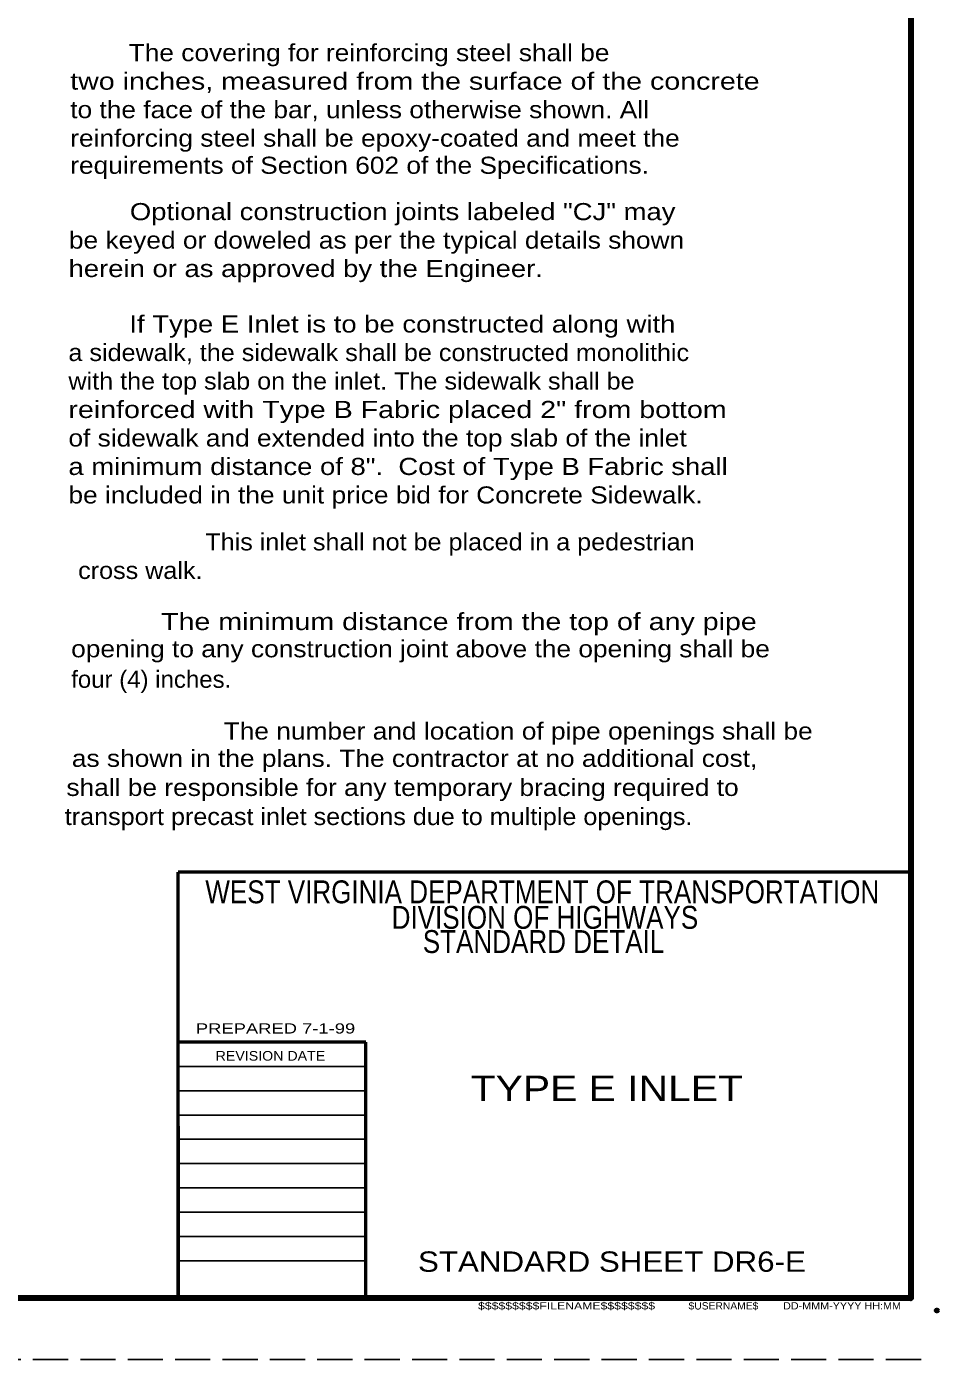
# Model space of a CAD drawing. Extents: x 90.4 to 125.8, y 0.5 to 22.5.
# Drawn here: x 118.31 to 125.78, y 0.55 to 11.46 of the extents above; entities that cross this region are included whole.
import ezdxf
from ezdxf.enums import TextEntityAlignment as Align

# ---------------------------------------------------------------- set-up
doc = ezdxf.new("R2010")
doc.units = 0
doc.header["$LTSCALE"] = 0.048
doc.header["$PDMODE"] = 32
doc.header["$PDSIZE"] = 0.024
doc.linetypes.add('LONG_DASHED', pattern=[7.5, 6, -1.5])
doc.layers.add('1', color=7, linetype='Continuous', lineweight=53)
doc.layers.add('3', color=7, linetype='Continuous', lineweight=13)

msp = doc.modelspace()

# ---------------------------------------------------------------- linework, layer by layer
at = {"layer": '1'}
for p, q in [((125.55275, 4.53883), (119.55275, 4.53883)), ((119.55275, 1.049), (119.55275, 4.53883)), ((125.55275, 1.049), (125.55275, 3.548)), ((121.09067, 3.148), (119.55275, 3.148)), ((121.09067, 1.049), (121.09067, 3.148)), ((119.55275, 2.459), (119.55275, 1.049)), ((125.55275, 1.049), (119.55275, 1.049))]:
    msp.add_line(p, q, dxfattribs=at)
at = {"layer": '1', "lineweight": 25}
for p, q in [((121.09067, 2.948), (119.55275, 2.948)), ((121.09067, 2.749), (119.55275, 2.749)), ((121.09067, 2.55), (119.55275, 2.55)), ((121.09067, 2.351), (119.55275, 2.351)), ((121.09067, 2.152), (119.55275, 2.152)), ((121.09067, 1.953), (119.55275, 1.953)), ((121.09067, 1.754), (119.55275, 1.754)), ((121.09067, 1.555), (119.55275, 1.555)), ((121.09067, 1.356), (119.55275, 1.356))]:
    msp.add_line(p, q, dxfattribs=at)
at = {"layer": '1', "linetype": 'LONG_DASHED', "lineweight": 25}
msp.add_line((125.63608, 0.549), (90.43608, 0.549), dxfattribs=at)
at = {"layer": '1', "lineweight": 158}
msp.add_lwpolyline([(125.55275, 22.049), (125.55275, 1.049), (93.05275, 1.049)], dxfattribs=at)
at = {"layer": '1'}
for p in [(125.55275, 1.049), (125.76575, 0.949)]:
    msp.add_point(p, dxfattribs=at)

# ---------------------------------------------------------------- texts
for s, height, width, p in [('The minimum distance from the top of any pipe', 0.14, 1.25, (119.41317, 6.52167)), ('opening to any construction joint above the opening shall be', 0.14, 1.15, (118.67683, 6.29867)), ('four (4) inches.', 0.14, 1.05, (118.67683, 6.04883)), ('The number and location of pipe openings shall be ', 0.14, 1.15, (119.92542, 5.62475)), ('as shown in the plans. The contractor at no additional cost,', 0.14, 1.15, (118.6825, 5.40133)), ('shall be responsible for any temporary bracing required to ', 0.14, 1.15, (118.63792, 5.16308)), ('transport precast inlet sections due to multiple openings.', 0.14, 1.1, (118.62442, 4.92483)), ('REVISION DATE', 0.079, 1.1, (119.85983, 2.99533)), ('$$$$$$$$$FILENAME$$$$$$$$', 0.06, 1.25, (122.0085, 0.95725)), ('$USERNAME$', 0.06, 1.05, (123.73258, 0.95725)), ('DD-MMM-YYYY HH:MM', 0.06, 1.1, (124.50617, 0.95725))]:
    msp.add_text(s, height=height, dxfattribs=dict(at, width=width)).set_placement(p)
for s, height, width, p in [('WEST VIRGINIA DEPARTMENT OF TRANSPORTATION', 0.1875, 0.85, (122.5345, 4.28392)), ('DIVISION OF HIGHWAYS', 0.1875, 0.85, (122.55638, 4.075)), ('STANDARD DETAIL', 0.1875, 0.85, (122.54508, 3.87683)), (' PREPARED 7-1-99 ', 0.08333, 1.35, (120.35058, 3.21742)), ('      TYPE E INLET      ', 0.2083, 1.2, (123.06296, 2.66417)), ('STANDARD SHEET DR6-E     ', 0.1667, 1.15, (123.283, 1.26608))]:
    msp.add_text(s, height=height, dxfattribs=dict(at, width=width)).set_placement(p, align=Align.CENTER)
at = {"layer": '3'}
for s, width, p in [('        The covering for reinforcing steel shall be', 1.15, (118.66917, 11.18067)), ('two inches, measured from the surface of the concrete', 1.25, (118.66917, 10.94742)), ('to the face of the bar, unless otherwise shown. All', 1.15, (118.66917, 10.71408)), ('reinforcing steel shall be epoxy-coated and meet the', 1.15, (118.66917, 10.48075)), ('requirements of Section 602 of the Specifications.', 1.15, (118.66917, 10.2585)), ('        Optional construction joints labeled "CJ" may ', 1.2, (118.65817, 9.87883)), ('be keyed or doweled as per the typical details shown', 1.15, (118.65817, 9.6455)), ('herein or as approved by the Engineer.', 1.2, (118.65575, 9.41275)), ('        If Type E Inlet is to be constructed along with', 1.2, (118.65442, 8.95842)), ('a sidewalk, the sidewalk shall be constructed monolithic ', 1.1, (118.65442, 8.72508)), ('with the top slab on the inlet. The sidewalk shall be', 1.1, (118.65442, 8.49175)), ('reinforced with Type B Fabric placed 2" from bottom', 1.25, (118.65442, 8.25842)), ('of sidewalk and extended into the top slab of the inlet', 1.15, (118.65442, 8.02508)), ('a minimum distance of 8".  Cost of Type B Fabric shall', 1.2, (118.65442, 7.79175)), ('be included in the unit price bid for Concrete Sidewalk.', 1.15, (118.65442, 7.55842)), ('This inlet shall not be placed in a pedestrian', 1.1, (119.77508, 7.17417)), ('cross walk.', 1.1, (118.73383, 6.94025))]:
    msp.add_text(s, height=0.14, dxfattribs=dict(at, width=width)).set_placement(p)

doc.saveas('drawing.dxf')
